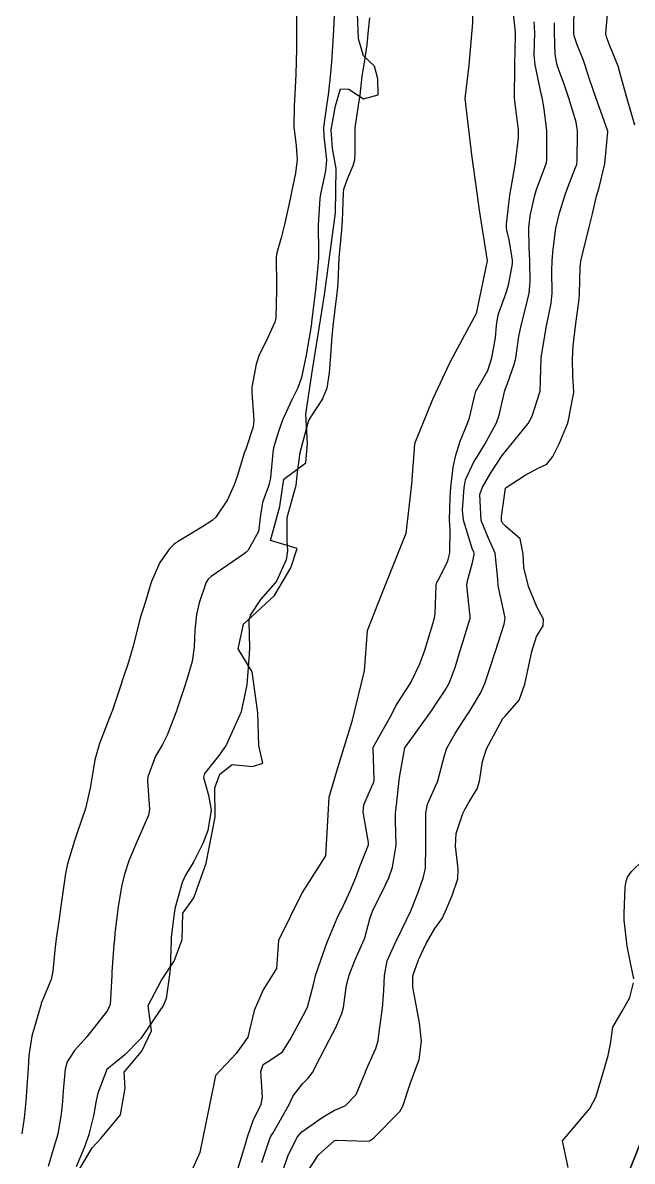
# Model space of a CAD drawing. Header units: metres. Extents: x 318500 to 325275, y 7408834 to 7428799.
# Drawn here: x 323822.7 to 323860.1, y 7420204.2 to 7420274.1 of the extents above; entities that cross this region are included whole.
import ezdxf

# ---------------------------------------------------------------- set-up
doc = ezdxf.new("R2010")
doc.units = ezdxf.units.M
doc.header["$MEASUREMENT"] = 0
for name, color, linetype in [('Curvas de Nivel 1m', 11, 'Continuous'), ('Curvas de Nivel 5m', 15, 'Continuous'), ('Hidrografia', 140, 'Continuous'), ('Linha Férrea', 20, 'Continuous'), ('Vias Primárias', 230, 'Continuous')]:
    doc.layers.add(name, color=color, linetype=linetype)

msp = doc.modelspace()

# ---------------------------------------------------------------- linework, layer by layer
at = {"layer": 'Curvas de Nivel 1m', "flags": 128}
for points, elevation in [([(323835.896, 7420203.729), (323836.342, 7420205.195), (323836.492, 7420205.723), (323836.836, 7420206.714), (323837.326, 7420207.715), (323837.415, 7420208.146), (323837.322, 7420209.715), (323837.445, 7420210.146), (323837.881, 7420210.426), (323838.651, 7420210.936), (323839.115, 7420211.692), (323839.915, 7420213.168), (323840.175, 7420213.676), (323840.543, 7420215.069), (323840.694, 7420215.669), (323841.01, 7420216.619), (323841.379, 7420217.659), (323841.995, 7420219.134), (323842.166, 7420219.481), (323842.252, 7420219.647), (323842.814, 7420220.846), (323843.133, 7420221.639), (323843.376, 7420222.301), (323843.908, 7420223.632), (323843.917, 7420223.776), (323843.597, 7420225.635), (323843.627, 7420226.094), (323844.103, 7420227.168), (323844.249, 7420227.487), (323844.272, 7420227.628), (323844.196, 7420229.573), (323844.206, 7420229.629), (323844.289, 7420229.776), (323845.318, 7420231.613), (323845.602, 7420232.175), (323846.182, 7420233.096), (323846.392, 7420233.392), (323846.512, 7420233.595), (323847.058, 7420234.736), (323847.369, 7420235.583), (323847.866, 7420237.206), (323847.969, 7420237.574), (323848.004, 7420237.813), (323848.076, 7420239.573), (323848.116, 7420239.729), (323848.277, 7420240.025), (323848.789, 7420241.068), (323848.914, 7420241.564), (323848.917, 7420242.961), (323848.878, 7420243.564), (323848.921, 7420244.984), (323848.961, 7420245.564), (323849.104, 7420246.827), (323849.278, 7420247.561), (323849.543, 7420248.404), (323850.008, 7420249.554), (323850.112, 7420249.845), (323850.424, 7420251.157), (323850.502, 7420251.476), (323850.531, 7420251.548), (323851.227, 7420252.76), (323851.49, 7420253.535), (323851.698, 7420254.758), (323851.765, 7420255.531), (323851.86, 7420256.159), (323852.353, 7420257.522), (323852.398, 7420257.635), (323852.519, 7420258.101), (323852.756, 7420259.299), (323852.753, 7420259.518), (323852.553, 7420260.775), (323852.398, 7420261.362), (323852.371, 7420261.523), (323852.381, 7420261.705), (323852.59, 7420263.52), (323852.884, 7420265.25), (323852.928, 7420265.517), (323853.108, 7420267.042), (323853.109, 7420267.515), (323852.896, 7420269.288), (323852.879, 7420269.518), (323852.887, 7420271.329), (323852.884, 7420271.518), (323852.93, 7420273.306), (323852.924, 7420273.518), (323852.745, 7420275.217)], 726), ([(323840.242, 7420203.673), (323840.858, 7420204.611), (323841.817, 7420205.46), (323841.957, 7420205.51), (323843.817, 7420205.454), (323843.974, 7420205.471), (323844.232, 7420205.624), (323845.837, 7420207.264), (323846.022, 7420207.597), (323846.482, 7420208.969), (323846.699, 7420209.588), (323847.014, 7420210.452), (323847.177, 7420211.581), (323847.04, 7420212.712), (323846.882, 7420213.586), (323846.637, 7420214.892), (323846.633, 7420215.59), (323846.975, 7420216.575), (323847.448, 7420217.578), (323847.989, 7420218.494), (323848.439, 7420219.122), (323848.644, 7420219.564), (323849.04, 7420220.534), (323849.4, 7420221.556), (323849.426, 7420222.169), (323849.256, 7420223.558), (323849.291, 7420224.334), (323849.705, 7420225.554), (323849.827, 7420225.81), (323850.091, 7420226.276), (323850.58, 7420227.065), (323850.726, 7420227.541), (323850.91, 7420228.757), (323851.149, 7420229.535), (323852.159, 7420231.386), (323852.272, 7420231.518), (323853.166, 7420232.514), (323853.511, 7420233.5), (323853.63, 7420234.068), (323853.932, 7420235.494), (323854.229, 7420236.427), (323854.637, 7420237.085), (323854.652, 7420237.486), (323854.251, 7420238.251), (323853.736, 7420239.498), (323853.446, 7420240.661), (323853.401, 7420241.503), (323853.218, 7420242.416), (323852.317, 7420243.189), (323852.151, 7420243.355), (323852.082, 7420243.524), (323852.072, 7420243.776), (323852.323, 7420245.52), (323852.332, 7420245.539), (323852.351, 7420245.56), (323853.531, 7420246.334), (323854.369, 7420246.768), (323854.85, 7420247.008), (323855.221, 7420247.482), (323855.613, 7420248.252), (323856.117, 7420249.473), (323856.178, 7420249.699), (323856.423, 7420250.992), (323856.505, 7420251.393), (323856.505, 7420251.469), (323856.444, 7420252.399), (323856.421, 7420253.471), (323856.468, 7420254.27), (323856.617, 7420255.468), (323856.838, 7420257.132), (323856.862, 7420257.465), (323856.892, 7420259.107), (323856.939, 7420259.464), (323857.059, 7420259.976), (323857.433, 7420261.457), (323857.655, 7420262.372), (323857.902, 7420263.45), (323858.058, 7420263.988), (323858.422, 7420265.443), (323858.601, 7420267.402), (323858.6, 7420267.441), (323858.582, 7420267.5), (323857.881, 7420269.452), (323857.444, 7420270.703), (323857.21, 7420271.462), (323857.079, 7420271.839), (323856.713, 7420272.749), (323856.535, 7420273.289), (323856.516, 7420273.473), (323856.542, 7420275.268)], 729), ([(323839.508, 7420274.929), (323839.505, 7420273.698), (323839.508, 7420272.498), (323839.482, 7420271.698), (323839.456, 7420270.93), (323839.401, 7420269.699), (323839.355, 7420269.004), (323839.346, 7420267.699), (323839.473, 7420266.542), (323839.548, 7420265.696), (323839.439, 7420264.866), (323839.199, 7420263.701), (323839.098, 7420263.187), (323838.757, 7420261.707), (323838.552, 7420260.904), (323838.286, 7420259.969), (323838.258, 7420259.713), (323838.276, 7420257.95), (323838.275, 7420257.712), (323838.224, 7420255.972), (323838.168, 7420255.713), (323837.633, 7420254.554), (323837.217, 7420253.722), (323837.027, 7420253.149), (323836.77, 7420251.727), (323836.762, 7420251.389), (323836.884, 7420249.725), (323836.836, 7420249.285), (323836.382, 7420247.927), (323836.316, 7420247.731), (323835.857, 7420246.238), (323835.68, 7420245.74), (323835.271, 7420244.811), (323834.56, 7420243.756), (323834.318, 7420243.554), (323833.686, 7420243.142), (323832.305, 7420242.306), (323832.006, 7420242.09), (323831.712, 7420241.796), (323831.123, 7420240.966), (323830.61, 7420239.807), (323830.524, 7420239.549), (323830.252, 7420238.634), (323830.055, 7420238.001), (323829.995, 7420237.814), (323829.9, 7420237.478), (323829.483, 7420235.821), (323829.19, 7420234.84), (323828.857, 7420233.83), (323828.691, 7420233.324), (323828.193, 7420231.84), (323828.159, 7420231.75), (323827.414, 7420229.851), (323827.129, 7420228.851), (323826.96, 7420227.857), (323826.841, 7420227.116), (323826.547, 7420225.863), (323826.066, 7420224.427), (323825.921, 7420224.011), (323825.874, 7420223.872), (323825.452, 7420222.462), (323825.322, 7420221.877), (323825.158, 7420220.734), (323825.046, 7420219.88), (323824.924, 7420218.947), (323824.764, 7420217.882), (323824.675, 7420217.177), (323824.553, 7420215.884), (323824.448, 7420215.38), (323823.923, 7420214.098), (323823.862, 7420213.95), (323823.846, 7420213.891), (323823.815, 7420213.787), (323823.27, 7420211.899), (323823.079, 7420210.705), (323823.035, 7420209.903), (323822.963, 7420208.794), (323822.891, 7420207.904), (323822.802, 7420206.878), (323822.658, 7420205.907)], 728), ([(323841.817, 7420274.586), (323841.761, 7420273.67), (323841.712, 7420272.668), (323841.644, 7420271.671), (323841.562, 7420270.796), (323841.444, 7420269.672), (323841.342, 7420268.991), (323841.149, 7420267.675), (323841.18, 7420267.129), (323841.348, 7420265.673), (323841.282, 7420265.001), (323840.991, 7420263.676), (323840.938, 7420263.324), (323840.822, 7420261.677), (323840.848, 7420259.982), (323840.84, 7420259.676), (323840.82, 7420259.391), (323840.656, 7420257.678), (323840.642, 7420257.544), (323840.488, 7420256.21), (323840.424, 7420255.738), (323840.417, 7420255.681), (323840.41, 7420255.612), (323840.094, 7420253.685), (323839.811, 7420252.318), (323839.591, 7420251.693), (323839.199, 7420250.917), (323838.632, 7420249.707), (323838.393, 7420249.001), (323838.099, 7420247.997), (323838.042, 7420247.713), (323837.914, 7420246.157), (323837.805, 7420245.715), (323837.41, 7420244.643), (323837.281, 7420243.72), (323837.17, 7420242.863), (323836.525, 7420241.728), (323836.419, 7420241.608), (323836.297, 7420241.498), (323835.257, 7420240.774), (323834.275, 7420240.107), (323834.087, 7420239.949), (323833.965, 7420239.765), (323833.524, 7420238.498), (323833.356, 7420237.773), (323833.27, 7420236.814), (323833.222, 7420235.775), (323833.092, 7420234.892), (323832.777, 7420233.781), (323832.631, 7420233.335), (323832.162, 7420231.916), (323832.13, 7420231.821), (323832.12, 7420231.79), (323831.573, 7420230.369), (323831.274, 7420229.799), (323830.86, 7420229.072), (323830.378, 7420227.807), (323830.355, 7420227.558), (323830.485, 7420225.806), (323830.422, 7420225.461), (323830.068, 7420224.655), (323829.699, 7420223.815), (323829.22, 7420222.645), (323828.955, 7420221.826), (323828.774, 7420221.073), (323828.561, 7420219.832), (323828.364, 7420218.215), (323828.331, 7420217.835), (323828.302, 7420217.509), (323828.171, 7420215.837), (323828.163, 7420215.621), (323828.079, 7420213.838), (323827.916, 7420213.458), (323826.633, 7420211.859), (323826.286, 7420211.472), (323825.887, 7420211.006), (323825.434, 7420210.317), (323825.315, 7420209.876), (323825.196, 7420208.531), (323825.142, 7420207.877), (323825.074, 7420207.119), (323824.863, 7420205.88), (323824.616, 7420205.074), (323824.268, 7420203.885)], 727), ([(323843.983, 7420274.389), (323843.896, 7420273.642), (323843.804, 7420272.737), (323843.644, 7420271.646), (323843.516, 7420270.819), (323843.378, 7420269.649), (323843.289, 7420269.022), (323843.088, 7420267.653), (323843.08, 7420266.109), (323843.05, 7420265.654), (323842.953, 7420265.317), (323842.602, 7420264.487), (323842.392, 7420263.863), (323842.361, 7420263.662), (323842.292, 7420261.935), (323842.281, 7420261.663), (323842.261, 7420261.366), (323842.092, 7420259.657), (323842.035, 7420258.14), (323842.004, 7420257.658), (323841.827, 7420256.323), (323841.75, 7420255.661), (323841.669, 7420254.859), (323841.578, 7420253.663), (323841.507, 7420252.601), (323841.356, 7420251.666), (323841.086, 7420251.004), (323840.404, 7420249.958), (323840.293, 7420249.79), (323840.242, 7420249.682), (323840.171, 7420249.457), (323839.709, 7420247.69), (323839.544, 7420246.511), (323839.455, 7420245.693), (323839.219, 7420244.814), (323838.909, 7420243.701), (323838.914, 7420242.308), (323838.948, 7420241.7), (323838.859, 7420241.134), (323838.272, 7420239.816), (323838.23, 7420239.751), (323838.192, 7420239.711), (323837.284, 7420238.69), (323836.662, 7420237.726), (323836.58, 7420237.383), (323836.608, 7420235.726), (323836.599, 7420235.341), (323836.483, 7420233.727), (323836.449, 7420233.465), (323836.166, 7420232.098), (323836.098, 7420231.794), (323836.079, 7420231.731), (323836.033, 7420231.606), (323835.179, 7420229.744), (323834.751, 7420229.13), (323834.119, 7420228.345), (323833.865, 7420228.012), (323833.803, 7420227.765), (323834.094, 7420226.695), (323834.273, 7420225.757), (323834.068, 7420224.52), (323833.784, 7420223.764), (323833.201, 7420222.614), (323832.699, 7420221.78), (323832.483, 7420221.323), (323832.056, 7420219.789), (323831.997, 7420219.441), (323831.821, 7420217.952), (323831.809, 7420217.792), (323831.746, 7420215.999), (323831.728, 7420215.792), (323831.51, 7420214.21), (323831.351, 7420213.796), (323830.763, 7420212.95), (323829.994, 7420211.809), (323829.959, 7420211.75), (323829.898, 7420211.68), (323828.966, 7420210.742), (323827.87, 7420209.84), (323827.308, 7420208.389), (323827.2, 7420207.85), (323827.074, 7420207.093), (323826.76, 7420205.856), (323826.524, 7420205.145), (323825.983, 7420203.867)], 726), ([(323837.371, 7420204.139), (323837.817, 7420205.495), (323837.876, 7420205.653), (323837.903, 7420205.709), (323838.072, 7420205.956), (323839.051, 7420207.692), (323839.303, 7420208.233), (323839.859, 7420208.975), (323840.219, 7420209.321), (323840.479, 7420209.671), (323840.959, 7420210.589), (323841.506, 7420211.656), (323841.908, 7420212.427), (323842.286, 7420213.277), (323842.376, 7420213.645), (323842.57, 7420215.014), (323842.725, 7420215.642), (323843.07, 7420216.532), (323843.576, 7420217.634), (323843.688, 7420217.928), (323843.995, 7420219.095), (323844.186, 7420219.627), (323844.796, 7420220.841), (323845.162, 7420221.613), (323845.387, 7420222.262), (323845.607, 7420223.607), (323845.577, 7420225.109), (323845.568, 7420225.608), (323845.628, 7420226.065), (323845.8, 7420227.605), (323845.832, 7420227.886), (323846.14, 7420229.6), (323847.584, 7420231.579), (323847.82, 7420231.92), (323848.173, 7420232.449), (323848.621, 7420233.128), (323848.86, 7420233.563), (323849.234, 7420234.531), (323849.548, 7420235.557), (323849.705, 7420236.076), (323850.143, 7420237.551), (323850.145, 7420237.647), (323849.951, 7420239.553), (323849.985, 7420239.842), (323850.291, 7420240.969), (323850.407, 7420241.44), (323850.403, 7420241.548), (323850.372, 7420241.62), (323850.302, 7420241.762), (323849.738, 7420243.556), (323849.686, 7420244.2), (323849.776, 7420245.556), (323849.866, 7420246.046), (323850.374, 7420247.138), (323850.531, 7420247.395), (323850.633, 7420247.546), (323851.025, 7420248.179), (323851.76, 7420249.53), (323851.927, 7420250.007), (323852.28, 7420251.522), (323852.316, 7420251.638), (323852.437, 7420251.962), (323852.856, 7420253.114), (323852.945, 7420253.515), (323853.146, 7420254.841), (323853.285, 7420255.512), (323853.528, 7420256.477), (323853.765, 7420257.507), (323853.84, 7420258.187), (323853.819, 7420259.507), (323853.767, 7420260.289), (323853.746, 7420261.508), (323853.829, 7420262.25), (323854.118, 7420263.505), (323854.228, 7420263.871), (323854.611, 7420264.914), (323854.779, 7420265.336), (323854.829, 7420265.497), (323854.854, 7420265.728), (323854.852, 7420267.497), (323854.661, 7420268.929), (323854.564, 7420269.501), (323854.533, 7420269.641), (323854.134, 7420271.506), (323854.086, 7420272.127), (323854.109, 7420273.506), (323854.086, 7420274.15)], 727), ([(323838.684, 7420203.697), (323838.96, 7420204.535), (323839.542, 7420205.684), (323839.823, 7420206.022), (323841.073, 7420206.902), (323841.837, 7420207.34), (323842.051, 7420207.435), (323842.513, 7420207.643), (323843.167, 7420208.32), (323843.704, 7420209.632), (323843.747, 7420209.756), (323843.876, 7420210.042), (323844.373, 7420211.142), (323844.511, 7420211.621), (323844.586, 7420212.299), (323844.768, 7420213.617), (323844.865, 7420214.687), (323844.893, 7420215.616), (323845.068, 7420216.509), (323845.544, 7420217.607), (323845.989, 7420218.485), (323846.503, 7420219.592), (323846.933, 7420220.67), (323847.276, 7420221.581), (323847.406, 7420222.213), (323847.438, 7420223.579), (323847.425, 7420224.931), (323847.426, 7420225.58), (323847.529, 7420226.138), (323848.108, 7420227.421), (323848.159, 7420227.52), (323848.178, 7420227.569), (323848.572, 7420229.128), (323848.729, 7420229.564), (323849.233, 7420230.475), (323849.929, 7420231.552), (323850.021, 7420231.692), (323850.166, 7420231.92), (323850.781, 7420232.941), (323851.054, 7420233.537), (323851.337, 7420234.399), (323851.701, 7420235.528), (323852.237, 7420237.187), (323852.295, 7420237.519), (323852.245, 7420237.857), (323851.874, 7420239.526), (323851.853, 7420239.95), (323851.692, 7420241.529), (323851.266, 7420242.493), (323850.827, 7420243.542), (323850.753, 7420245.135), (323850.88, 7420245.542), (323851.429, 7420246.469), (323852.123, 7420247.524), (323852.383, 7420247.87), (323853.712, 7420249.5), (323853.956, 7420249.948), (323854.429, 7420251.422), (323854.446, 7420251.483), (323854.45, 7420251.5), (323854.499, 7420253.459), (323854.499, 7420253.499), (323854.504, 7420253.543), (323854.832, 7420255.495), (323855.115, 7420256.876), (323855.181, 7420257.49), (323855.162, 7420258.859), (323855.184, 7420259.49), (323855.248, 7420260.191), (323855.402, 7420261.487), (323855.633, 7420262.425), (323855.966, 7420263.479), (323856.128, 7420263.946), (323856.616, 7420265.21), (323856.688, 7420265.4), (323856.705, 7420265.469), (323856.714, 7420265.562), (323856.732, 7420267.469), (323856.648, 7420267.984), (323856.199, 7420269.477), (323855.954, 7420270.208), (323855.489, 7420271.488), (323855.357, 7420272.141), (323855.329, 7420273.491), (323855.335, 7420274.097)], 728)]:
    msp.add_lwpolyline(points, dxfattribs=dict(at, elevation=elevation))
at = {"layer": 'Curvas de Nivel 5m', "elevation": 730, "flags": 128}
for points in [[(323860.257, 7420267.812), (323859.788, 7420269.429), (323859.442, 7420270.679), (323859.225, 7420271.435), (323858.712, 7420272.681), (323858.509, 7420273.234), (323858.481, 7420273.444), (323858.631, 7420275.325)], [(323860.198, 7420215.408), (323859.966, 7420216.489), (323859.779, 7420217.413), (323859.597, 7420219.009), (323859.59, 7420219.416), (323859.65, 7420221.041), (323859.714, 7420221.415), (323859.799, 7420221.648), (323860.039, 7420221.99), (323860.758, 7420222.694)], [(323856.172, 7420203.841), (323855.82, 7420205.47), (323857.484, 7420207.445), (323857.857, 7420208.155), (323858.248, 7420209.434), (323858.621, 7420210.698), (323858.756, 7420211.427), (323858.894, 7420212.447), (323859.473, 7420213.417), (323859.939, 7420214.27), (323860.18, 7420215.176)]]:
    msp.add_lwpolyline(points, dxfattribs=at)
at = {"layer": 'Hidrografia'}
for points in [[(323850.333, 7420276.448), (323850.288, 7420274.085), (323850.062, 7420271.493), (323849.834, 7420269.45), (323850.244, 7420265.991), (323850.685, 7420262.757), (323850.712, 7420262.596), (323851.198, 7420259.485), (323850.517, 7420256.249), (323848.925, 7420253.292), (323847.834, 7420250.972), (323846.743, 7420248.24), (323846.562, 7420245.783), (323846.198, 7420242.736), (323844.694, 7420238.964), (323843.829, 7420236.775), (323843.647, 7420234.323), (323842.884, 7420231.2), (323842.002, 7420228.281), (323841.482, 7420226.536), (323841.281, 7420222.966), (323839.853, 7420220.712), (323838.395, 7420217.766), (323838.281, 7420216.054), (323837.453, 7420214.742), (323836.908, 7420213.477), (323836.52, 7420211.838), (323835.805, 7420210.827), (323834.537, 7420209.488), (323834.167, 7420207.666), (323833.571, 7420204.743), (323832.797, 7420203.017)], [(323826.118, 7420203.62), (323826.972, 7420205.048), (323827.507, 7420205.61), (323828.702, 7420207.06), (323829, 7420208.701), (323828.937, 7420209.69), (323830.008, 7420210.979), (323830.606, 7420212.215), (323830.393, 7420213.771), (323831.225, 7420215.327), (323831.997, 7420216.489), (323832.487, 7420217.832), (323832.53, 7420219.452), (323833.192, 7420220.39), (323833.961, 7420222.513), (323834.516, 7420225.327), (323834.494, 7420227.139), (323834.793, 7420227.97), (323835.563, 7420228.559), (323836.801, 7420228.452), (323837.441, 7420228.644), (323837.185, 7420229.731), (323837.121, 7420231.735), (323836.78, 7420234.263), (323835.926, 7420235.67), (323836.246, 7420237.183), (323838.149, 7420238.94), (323839.152, 7420240.646), (323839.536, 7420241.818), (323837.914, 7420242.308), (323838.469, 7420244.398), (323838.726, 7420246.074), (323840.07, 7420247.076), (323840.177, 7420248.27), (323840.07, 7420250.061), (323840.477, 7420252.796), (323841.225, 7420257.39), (323841.887, 7420262.428), (323841.929, 7420265.147), (323841.716, 7420266.384), (323841.631, 7420267.514), (323841.887, 7420269.006), (323842.207, 7420270.04), (323842.719, 7420270.019), (323843.615, 7420269.422), (323844.511, 7420269.678), (323844.49, 7420270.658), (323844.277, 7420271.426), (323843.615, 7420272.065), (323843.295, 7420273.11), (323843.23, 7420275.167)]]:
    msp.add_lwpolyline(points, dxfattribs=at)
at = {"layer": 'Linha Férrea'}
for points in [[(323843.705, 7420529.863, -0.339852), (323771.4, 7420065.587), (323704.487, 7420002.468, 0.137972), (323573.117, 7419776.141), (323569.018, 7419760.257, 0.009911), (323565.266, 7419744.042), (323557.569, 7419705.285), (323544.41, 7419647.347), (323509.546, 7419502.298), (323475.425, 7419363.32), (323454.167, 7419264.774, -0.048865), (323374.489, 7419022.071), (323336.216, 7418936.841), (323318.171, 7418898.232), (323303.703, 7418864.835, 0.016709)], [(323303.703, 7418864.835), (323318.171, 7418898.232), (323336.216, 7418936.841), (323374.489, 7419022.071, 0.048865), (323454.167, 7419264.774), (323475.425, 7419363.32), (323509.546, 7419502.298), (323544.41, 7419647.347), (323557.569, 7419705.285), (323565.266, 7419744.042, -0.009911), (323569.018, 7419760.257), (323573.117, 7419776.141, -0.137972), (323704.487, 7420002.468), (323771.4, 7420065.587, 0.339852), (323843.705, 7420529.863, 0.104587)], [(323840.146, 7420527.887, -0.339824), (323768.602, 7420068.543), (323704.141, 7420007.763, 0.140169), (323569.283, 7419777.13), (323565.155, 7419761.392, -0.000234), (323561.228, 7419744.645), (323553.453, 7419705.875), (323540.362, 7419648.042), (323505.529, 7419503.284), (323471.394, 7419364.249), (323450.124, 7419265.645, -0.047372), (323375.492, 7419034.63), (323347.077, 7418970.203), (323316.211, 7418903.384), (323295.96, 7418857.357)], [(323295.96, 7418857.357), (323316.211, 7418903.384), (323347.077, 7418970.203), (323375.492, 7419034.63, 0.047372), (323450.124, 7419265.645), (323471.394, 7419364.249), (323505.529, 7419503.284), (323540.362, 7419648.042), (323553.453, 7419705.875), (323561.228, 7419744.645, 0.000234), (323565.155, 7419761.392), (323569.283, 7419777.13, -0.140169), (323704.141, 7420007.763), (323768.602, 7420068.543, 0.339824), (323840.146, 7420527.887, 0.098634)]]:
    msp.add_lwpolyline(points, format="xyb", dxfattribs=at)
at = {"layer": 'Vias Primárias'}
for points in [[(323415.833, 7419583.302), (323419.047, 7419572.746), (323421.03, 7419562.086), (323421.351, 7419557.374), (323421.618, 7419546.016), (323420.655, 7419534.774), (323419.854, 7419529.552), (323419.495, 7419524.986, 0.238184), (323422.135, 7419522.665), (323425.333, 7419521.775), (323439.384, 7419519.04), (323447.038, 7419517.341, 0.392019), (323449.506, 7419518.783), (323449.894, 7419520.081), (323454.112, 7419536.783), (323456.933, 7419548.508), (323462.14, 7419572.405), (323463.204, 7419579.599, 0.075507), (323463.151, 7419593.445, 0), (323461.926, 7419601.304, 0.173993), (323443.828, 7419629.608, 0.279998), (323404.325, 7419640.182, 0.277838)], [(323958.451, 7420335.136), (323941.374, 7420330.109), (323938.065, 7420329.267, 0.31465), (323934.651, 7420325.309, 0.066989), (323934.92, 7420316.776, 0), (323936.242, 7420308.849), (323937.652, 7420304.582), (323941.581, 7420294.73, -0.266748), (323939.281, 7420278.615, 0), (323933.27, 7420270.921), (323925.552, 7420264.916), (323916.831, 7420257.269), (323908.786, 7420249.716), (323903.442, 7420244.43, 0.13903), (323898.134, 7420235.039), (323896.106, 7420227.945), (323893.312, 7420219.103), (323890.673, 7420210.164), (323887.449, 7420200.861), (323884.01, 7420191.678), (323880.203, 7420182.68), (323875.814, 7420174.941), (323874.488, 7420171.036), (323869.884, 7420161.124)], [(323715.644, 7420145.548, 0), (323709.04, 7420132.939)], [(323840.737, 7420005.613, 0), (323839.679, 7420000.995, -0.226003)], [(323831.088, 7420001.787, 0), (323833.844, 7420008.443, 0.220888)]]:
    msp.add_lwpolyline(points, format="xyb", dxfattribs=at)

doc.saveas('drawing.dxf')
